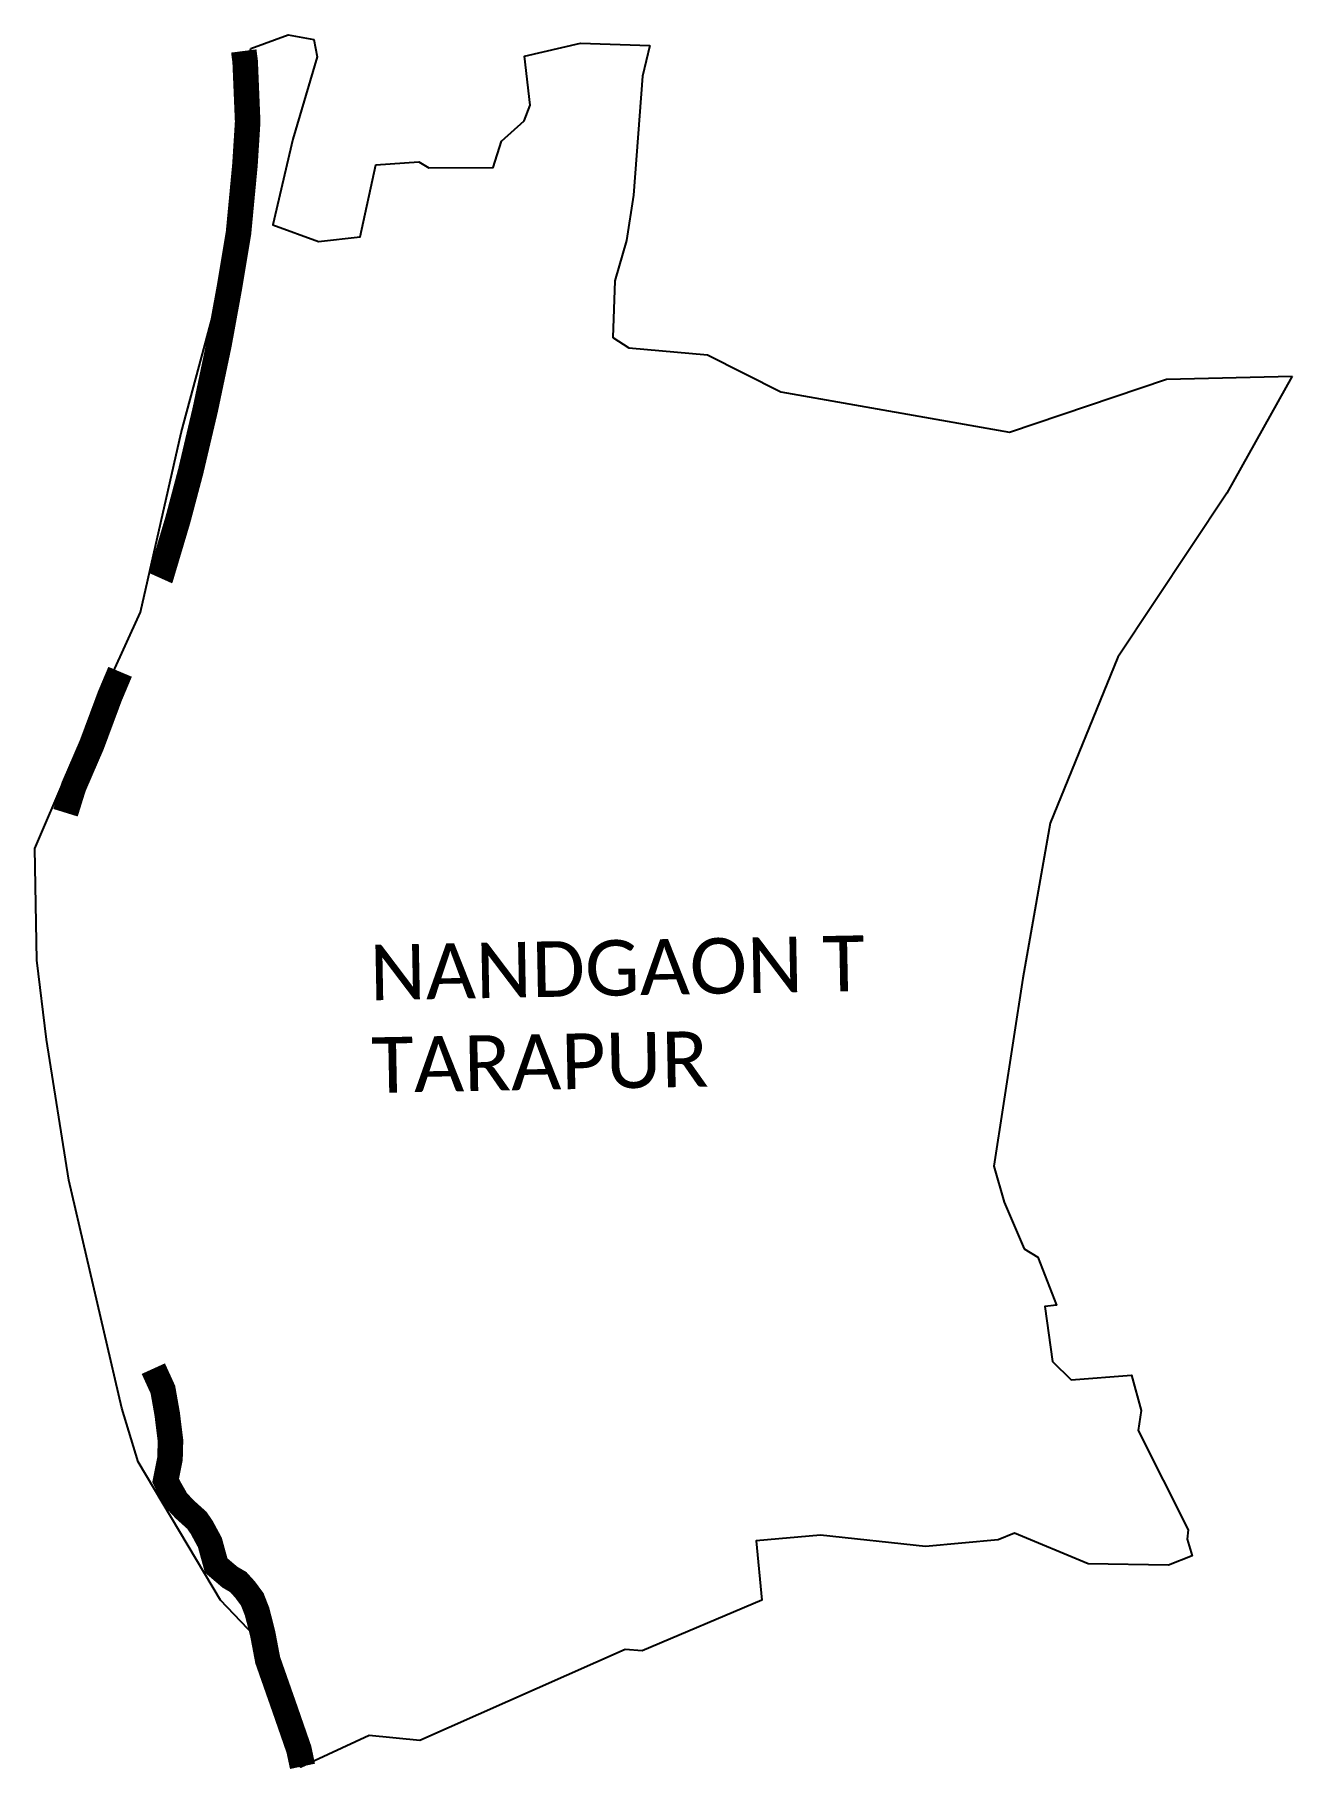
# Model space of a CAD drawing. Header units: feet. Extents: x 257393 to 259853, y 2184681 to 2188094.
import ezdxf

# ---------------------------------------------------------------- set-up
doc = ezdxf.new("R2010")
doc.units = ezdxf.units.FT
doc.header["$MEASUREMENT"] = 0
for name, color, linetype in [('NATURALLY PROTECTED', 3, 'Continuous'), ('village', 3, 'Continuous'), ('VILLAGE NAME', 250, 'Continuous')]:
    doc.layers.add(name, color=color, linetype=linetype)
doc.styles.get("Standard").update_dxf_attribs({"font": 'arial.ttf'})

msp = doc.modelspace()

# ---------------------------------------------------------------- linework, layer by layer
at = {"color": 3}
msp.add_lwpolyline([(258460.7, 2188078.1), (258596.4, 2188073.6)], dxfattribs=at)
at = {"layer": 'NATURALLY PROTECTED', "color": 116, "true_color": 0x136734, "const_width": 50, "flags": 128}
for points in [[(257802.1, 2188062.9), (257802.1, 2188062.9), (257804.8, 2188041.9), (257809.7, 2187924.5), (257804.4, 2187840.2), (257791.8, 2187707.2), (257774.1, 2187600.7), (257753.7, 2187489.2), (257726.9, 2187361.8), (257698.4, 2187240.7), (257673.2, 2187145.6), (257639.8, 2187033.4), (257638.9, 2187031.4)], [(257560.1, 2186848), (257540, 2186800.3), (257504.7, 2186705.4), (257469.1, 2186623), (257453.3, 2186572.2)], [(257625.1, 2185484.3), (257643.8, 2185443.3), (257652.2, 2185395.8), (257658.7, 2185343.2), (257657.7, 2185307.7), (257649.2, 2185265.6), (257656.3, 2185251.1), (257670.5, 2185226.1), (257686, 2185209.3), (257710.4, 2185187.3), (257719.7, 2185173.7), (257735.7, 2185144.1), (257748.1, 2185099), (257774.9, 2185076.2), (257791.2, 2185066.7), (257804.5, 2185052), (257818.7, 2185032.8), (257828.1, 2185008.7), (257839, 2184966.1), (257848.9, 2184913.9), (257881.8, 2184820.2), (257909.9, 2184739.2), (257917, 2184706)]]:
    msp.add_lwpolyline(points, dxfattribs=at)
at = {"layer": 'village', "color": 3}
for points in [[(259853.3, 2187426.6, 0), (259725.4, 2187197.7, 0), (259512.5, 2186876.7, 0), (259380.1, 2186551.5, 0), (259326.5, 2186248.6, 0), (259269.6, 2185880.8, 0), (259289.7, 2185809.9, 0), (259329.1, 2185719, 0), (259355.5, 2185702.3, 0), (259392.4, 2185608.8, 0), (259369.6, 2185605.6, 0), (259384.6, 2185498.5, 0), (259421.2, 2185462.6, 0), (259538.8, 2185471.5, 0), (259557.7, 2185402.2, 0), (259552.1, 2185363.5, 0), (259649.6, 2185169, 0), (259648.2, 2185150.5, 0), (259657.8, 2185117.9, 0), (259611.7, 2185100, 0), (259454.5, 2185102.2, 0), (259310.3, 2185162.6, 0), (259278.3, 2185149.5, 0), (259136.2, 2185136, 0), (258930.7, 2185158.2, 0), (258804.5, 2185147.6, 0), (258815.9, 2185031.3, 0), (258581.3, 2184932.1, 0), (258548.5, 2184934.7, 0), (258146.5, 2184756.8, 0), (258047.4, 2184766.4, 0), (257913.6, 2184704.4, 0), (257836.8, 2184947.1, 0), (257756.8, 2185031, 0), (257595.6, 2185302.2, 0), (257563.4, 2185406.7, 0), (257460, 2185853.1, 0), (257415.9, 2186128.2, 0), (257397.3, 2186283.4, 0), (257393.4, 2186502.5, 0), (257456.5, 2186649.6, 0), (257600.1, 2186964.7, 0), (257679.6, 2187315.9, 0), (257776.8, 2187675.7, 0), (257801.4, 2188007.9, 0), (257815.9, 2188067.9, 0), (257888.9, 2188094.4, 0), (257939.3, 2188085.3, 0), (257945.8, 2188051.7, 0), (257898.2, 2187890.3, 0), (257859.1, 2187722.8, 0), (257948.3, 2187690.3, 0), (258029.6, 2187699.5, 0), (258060.6, 2187840.2, 0), (258144.6, 2187846.2, 0), (258163.9, 2187834, 0), (258290.3, 2187835.1, 0), (258306.3, 2187886.1, 0), (258350.9, 2187926.2, 0), (258362.6, 2187957, 0), (258351.5, 2188052.8, 0), (258460.7, 2188078.1, 0)], [(258596.4, 2188073.6, 0), (258581.9, 2188013.8, 0), (258564.3, 2187781, 0), (258551.1, 2187692.1, 0), (258527.8, 2187613.4, 0), (258524.1, 2187502.2, 0), (258555.2, 2187481.9, 0), (258709.5, 2187468.5, 0), (258853.1, 2187395.8, 0), (259300, 2187317, 0), (259607.5, 2187420.5, 0), (259853.3, 2187426.6, 0)]]:
    msp.add_polyline3d(points, dxfattribs=at)

# ---------------------------------------------------------------- texts
at = {"layer": 'VILLAGE NAME', "insert": (258047.4, 2186313.7), "char_height": 108.748, "attachment_point": 1, "rotation": 1.1028}
msp.add_mtext_dynamic_manual_height_columns('{\\fCalibri|b0|i0|c0|p34;NANDGAON T TARAPUR}', width=1145.527, gutter_width=543.7, heights=[0], dxfattribs=at)

doc.saveas('drawing.dxf')
